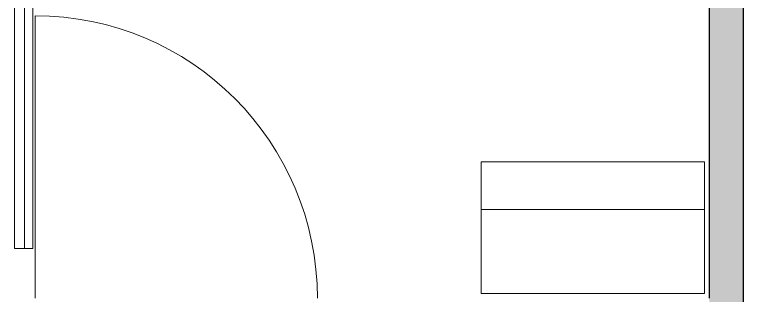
# Model space of a CAD drawing. Header units: millimetres. Extents: x 155927 to 317870, y -36033 to 97293.
# Drawn here: x 165017 to 167624, y 29918 to 30922 of the extents above; entities that cross this region are included whole.
import ezdxf

# ---------------------------------------------------------------- set-up
doc = ezdxf.new("R2010")
doc.units = ezdxf.units.MM
doc.header["$MEASUREMENT"] = 0
for name, color, linetype, lineweight in [('A-DOOR', 4, 'CONTINUOUS', 9), ('A-WALL-PATT', 7, 'CONTINUOUS', 9), ('I-FURN', 8, 'CONTINUOUS', 9), ('I-WALL', 7, 'CONTINUOUS', 9)]:
    doc.layers.add(name, color=color, linetype=linetype, lineweight=lineweight)

msp = doc.modelspace()

# ---------------------------------------------------------------- hatches: boundary and pattern name
at = {"layer": 'A-WALL-PATT'}
h = msp.add_hatch(color=256, dxfattribs=at)
h.paths.add_polyline_path([(167552.4, 28529.6), (167624.4, 28529.6), (167624.4, 33185.6), (167502.4, 33185.6), (167502.4, 28529.6)], flags=0)
h.paths.add_polyline_path([(167624.4, 34095.6), (167624.4, 34245.6), (167502.4, 34245.6), (167502.4, 34095.6)], flags=0)

# ---------------------------------------------------------------- linework, layer by layer
at = {"layer": 'A-DOOR'}
msp.add_line((165090.3, 29907.6), (165090.3, 30917.6), dxfattribs=at)
msp.add_arc((165090.3, 29907.6), 1010, 0, 90, dxfattribs=at)
at = {"layer": 'I-FURN'}
for p, q in [((165016.9, 32485.2), (165016.9, 30085.2)), ((165051.9, 30085.2), (165051.9, 32485.2)), ((165051.9, 30085.2), (165051.9, 32485.2)), ((165081.9, 32485.2), (165081.9, 30085.2)), ((167485.6, 30394.9), (166685.6, 30394.9)), ((166685.6, 30394.9), (166685.6, 30224.9)), ((167485.6, 30224.9), (167485.6, 30394.9)), ((167485.6, 30224.9), (166685.6, 30224.9)), ((166685.6, 30224.9), (166685.6, 29924.9)), ((167485.6, 29924.9), (167485.6, 30224.9)), ((165016.9, 30085.2), (165051.9, 30085.2)), ((165081.9, 30085.2), (165051.9, 30085.2)), ((166685.6, 29924.9), (167485.6, 29924.9))]:
    msp.add_line(p, q, dxfattribs=at)
at = {"layer": 'I-WALL', "lineweight": 30}
for p, q in [((167502.4, 33185.6), (167502.4, 29907.6)), ((167624.4, 28529.6), (167624.4, 33185.6))]:
    msp.add_line(p, q, dxfattribs=at)

doc.saveas('drawing.dxf')
